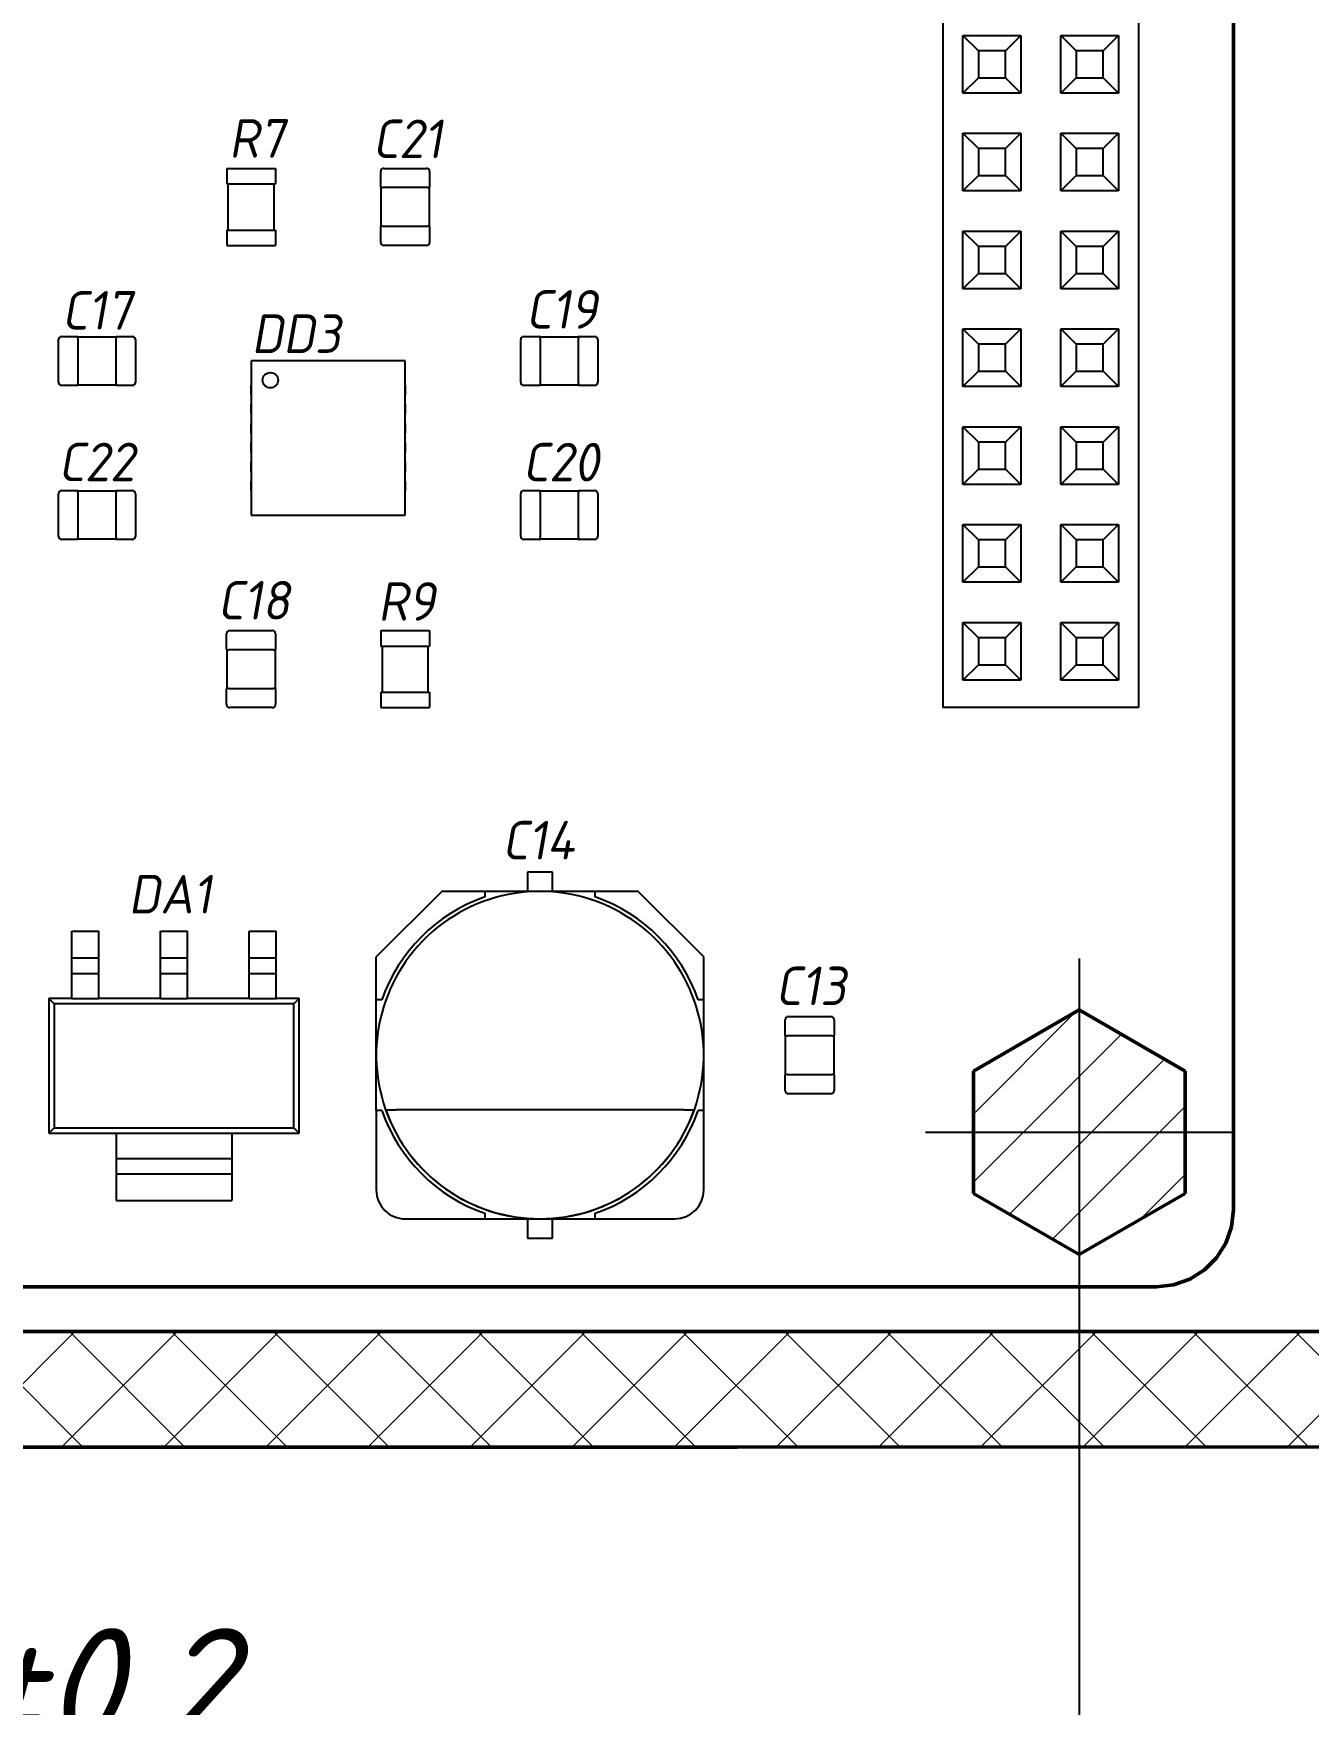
# Model space of a CAD drawing. Header units: inches. Extents: x -14 to 5184, y -66 to 1689.
# Drawn here: x 2688.1 to 2721.2, y 485.2 to 528.58 of the extents above; entities that cross this region are included whole.
import ezdxf

# ---------------------------------------------------------------- set-up
doc = ezdxf.new("R2010")
doc.units = ezdxf.units.IN
doc.header["$MEASUREMENT"] = 0
for name, color, linetype, lineweight in [('Видимые тонкие (ГОСТ)', 7, 'Continuous', 25), ('Видимый контур (ГОСТ)', 7, 'Continuous', 50), ('Маркер центра (ГОСТ)', 7, 'Continuous', 25), ('Размер (ГОСТ)', 7, 'Continuous', 25), ('Штриховка (ГОСТ)', 7, 'Continuous', 18)]:
    doc.layers.add(name, color=color, linetype=linetype, lineweight=lineweight)
doc.styles.add('Standart 3.0', font='gost_b.ttf', dxfattribs={"oblique": 15, "height": 3})
doc.styles.add('Standart2', font='gost_b.ttf', dxfattribs={"oblique": 10, "height": 2})
doc.dimstyles.new('Обычный (ГОСТ)', dxfattribs={"dimscale": 0.5, "dimtxt": 3.5, "dimasz": 3.5, "dimexe": 1, "dimexo": 0, "dimgap": 0.5, "dimtad": 1, "dimrnd": 1e-08, "dimtxsty": 'Standart 3.0', "dimblk": 'Filled-1', "dimblk1": 'Filled-1', "dimblk2": 'Filled-1', "dimcen": 0.09, "dimdle": 15, "dimclrd": 256, "dimclre": 256, "dimclrt": 256, "dimazin": 2, "dimtfac": 0.714286, "dimtmove": 0, "dimatfit": 3, "dimfxl": 1, "dimtolj": 1, "dimlwd": 25, "dimlwe": 25, "dimarcsym": 0})

# ---------------------------------------------------------------- blocks, each defined once
blk = doc.blocks.new('Filled-1')
at = {"color": 0}
for p, q in [((0, 0), (-1, 0.143)), ((-1, 0.143), (-1, -0.143)), ((-1, 0), (0, 0)), ((-1, -0.143), (0, 0))]:
    blk.add_line(p, q, dxfattribs=at)
at = {"color": 0, "flags": 128}
blk.add_lwpolyline([(-1, -0.143), (0, 0), (-1, 0.143), (-1, -0.143)], dxfattribs=at)
at = {"color": 0}
blk.add_solid([(-1, -0.143), (0, 0), (-1, 0.143), (-1, -0.143)], dxfattribs=at)
blk = doc.blocks.new('*D149')
at = {"layer": 'Размер (ГОСТ)', "lineweight": 25, "ltscale": 0.5, "transparency": 16777216}
for p, q in [((2660.238, 499.959), (2660.238, 482.785)), ((2715.249, 499.959), (2715.249, 482.785)), ((2661.988, 483.285), (2713.499, 483.285))]:
    blk.add_line(p, q, dxfattribs=at)
at = {"layer": 'Размер (ГОСТ)', "lineweight": 25, "ltscale": 0.5, "transparency": 16777216, "xscale": 1.75, "yscale": 1.75, "zscale": 1.75, "rotation": 180}
blk.add_blockref('Filled-1', (2660.238, 483.285), dxfattribs=at)
at = {"layer": 'Размер (ГОСТ)', "lineweight": 25, "ltscale": 0.5, "transparency": 16777216, "xscale": 1.75, "yscale": 1.75, "zscale": 1.75}
blk.add_blockref('Filled-1', (2715.249, 483.285), dxfattribs=at)
at = {"layer": 'Размер (ГОСТ)', "ltscale": 0.5, "transparency": 16777216, "insert": (2687.744, 485.332), "char_height": 3, "attachment_point": 5, "style": 'Standart 3.0'}
blk.add_mtext('\\A1;{\\fGOST type B|b0|i0|c204|p0;55}%%P{\\fGOST type B|b0|i0|c204|p0;0,2}', dxfattribs=at)
blk = doc.blocks.new('*D204')
at = {"layer": 'Видимые тонкие (ГОСТ)', "lineweight": 25, "ltscale": 0.5, "transparency": 16777216}
for p, q in [((2627.695, 565.882), (2808, 565.882)), ((2807.5, 564.132), (2807.5, 493.632)), ((2627.699, 491.882), (2808, 491.882))]:
    blk.add_line(p, q, dxfattribs=at)
at = {"layer": 'Видимые тонкие (ГОСТ)', "lineweight": 25, "ltscale": 0.5, "transparency": 16777216, "xscale": 1.75, "yscale": 1.75, "zscale": 1.75}
for p, rotation in [((2807.5, 565.882), 90), ((2807.5, 491.882), 270)]:
    blk.add_blockref('Filled-1', p, dxfattribs=dict(at, rotation=rotation))
at = {"layer": 'Видимые тонкие (ГОСТ)', "ltscale": 0.5, "transparency": 16777216, "insert": (2805.75, 530), "char_height": 3, "attachment_point": 5, "rotation": 90, "style": 'Standart 3.0'}
blk.add_mtext('\\A1;74*', dxfattribs=at)

msp = doc.modelspace()

# ---------------------------------------------------------------- hatches: boundary and pattern name
at = {"layer": 'Штриховка (ГОСТ)'}
h = msp.add_hatch(dxfattribs=at)
h.set_pattern_fill('ANSI37', color=256, scale=15, style=0)
h.set_pattern_definition([(45, (-764.6716, -5.0253), (-1.3258252, 1.3258252), []), (135, (-764.6716, -5.0253), (-1.3258252, -1.3258252), [])])
edge = h.paths.add_edge_path()
edge.add_ellipse((2627.6985, 496.8817), major_axis=(-5, -0.0003), ratio=1, start_angle=0, end_angle=90)
edge.add_line((2627.6987, 491.8817), (2747.6987, 491.8878))
edge.add_ellipse((2747.6985, 496.8878), major_axis=(0.0003, -5), ratio=1, start_angle=0, end_angle=90)
edge.add_line((2752.6985, 496.888), (2752.6952, 560.888))
edge.add_ellipse((2747.6952, 560.8878), major_axis=(5, 0.0003), ratio=1, start_angle=0, end_angle=90)
edge.add_line((2747.695, 565.8878), (2627.695, 565.8817))
edge.add_ellipse((2627.6952, 560.8817), major_axis=(-0.0003, 5), ratio=1, start_angle=0, end_angle=90)
edge.add_line((2622.6952, 560.8814), (2622.6985, 496.8814))
edge = h.paths.add_edge_path(flags=0)
edge.add_ellipse((2745.6983, 499.8877), major_axis=(-0.0002, 3.5), ratio=1, start_angle=0, end_angle=360)
edge = h.paths.add_edge_path(flags=0)
edge.add_ellipse((2745.6954, 557.8877), major_axis=(-0.0002, 3.5), ratio=1, start_angle=0, end_angle=360)
edge = h.paths.add_edge_path(flags=0)
edge.add_ellipse((2629.6954, 557.8818), major_axis=(-0.0002, 3.5), ratio=1, start_angle=0, end_angle=360)
edge = h.paths.add_edge_path(flags=0)
edge.add_ellipse((2629.6983, 499.8818), major_axis=(-0.0002, 3.5), ratio=1, start_angle=0, end_angle=360)
edge = h.paths.add_edge_path(flags=0)
edge.add_ellipse((2742.6955, 554.8875), major_axis=(-2, -0.0001), ratio=1, start_angle=0, end_angle=90)
edge.add_line((2742.6956, 552.8875), (2749.6956, 552.8879))
edge.add_line((2749.6956, 552.8879), (2749.6981, 504.8879))
edge.add_line((2749.6981, 504.8879), (2742.6981, 504.8875))
edge.add_ellipse((2742.6982, 502.8875), major_axis=(-0.0001, 2), ratio=1, start_angle=0, end_angle=90)
edge.add_line((2740.6982, 502.8874), (2740.6986, 494.8874))
edge.add_line((2740.6986, 494.8874), (2634.6986, 494.8821))
edge.add_line((2634.6986, 494.8821), (2634.6982, 502.8821))
edge.add_ellipse((2632.6982, 502.882), major_axis=(2, 0.0001), ratio=1, start_angle=0, end_angle=90)
edge.add_line((2632.6981, 504.882), (2625.6981, 504.8816))
edge.add_line((2625.6981, 504.8816), (2625.6956, 552.8816))
edge.add_line((2625.6956, 552.8816), (2632.6956, 552.882))
edge.add_ellipse((2632.6955, 554.882), major_axis=(0.0001, -2), ratio=1, start_angle=0, end_angle=90)
edge.add_line((2634.6955, 554.8821), (2634.6951, 562.8821))
edge.add_line((2634.6951, 562.8821), (2740.6951, 562.8874))
edge.add_line((2740.6951, 562.8874), (2740.6955, 554.8874))
h = msp.add_hatch(dxfattribs=at)
h.set_pattern_fill('ANSI31', color=256, scale=10, style=0)
h.set_pattern_definition([(45, (-764.6716, -5.0253), (-0.88388348, 0.88388348), [])])
h.paths.add_polyline_path([(2715.2493, 503.234), (2717.9993, 501.6463), (2717.9993, 498.4709), (2715.2493, 496.8832), (2712.4993, 498.4709), (2712.4993, 501.6463)])

# ---------------------------------------------------------------- linework, layer by layer
at = {"layer": 'Видимые тонкие (ГОСТ)', "transparency": 33554687}
for p, q in [((2711.7093, 547.0837), (2711.7093, 511.0846)), ((2716.7893, 547.0837), (2716.7893, 511.0846)), ((2712.2293, 528.5337), (2713.7293, 528.5337)), ((2712.2293, 527.0337), (2712.2293, 528.5337)), ((2712.6293, 528.1337), (2712.2293, 528.5337)), ((2712.2293, 527.0337), (2712.2293, 528.5337)), ((2712.2293, 528.5337), (2713.7293, 528.5337)), ((2712.6293, 528.1337), (2712.2293, 528.5337)), ((2713.3293, 528.1337), (2713.7293, 528.5337)), ((2713.3293, 528.1337), (2713.7293, 528.5337)), ((2713.7293, 528.5337), (2713.7293, 527.0337)), ((2713.7293, 528.5337), (2713.7293, 527.0337)), ((2714.7693, 528.5337), (2716.2693, 528.5337)), ((2714.7693, 527.0337), (2714.7693, 528.5337)), ((2715.1693, 528.1337), (2714.7693, 528.5337)), ((2714.7693, 528.5337), (2716.2693, 528.5337)), ((2714.7693, 527.0337), (2714.7693, 528.5337)), ((2715.1693, 528.1337), (2714.7693, 528.5337)), ((2715.8693, 528.1337), (2716.2693, 528.5337)), ((2715.8693, 528.1337), (2716.2693, 528.5337)), ((2716.2693, 528.5337), (2716.2693, 527.0337)), ((2716.2693, 528.5337), (2716.2693, 527.0337)), ((2712.6293, 528.1337), (2712.6293, 527.4337)), ((2713.3293, 528.1337), (2712.6293, 528.1337)), ((2712.6293, 528.1337), (2712.6293, 527.4337)), ((2713.3293, 528.1337), (2712.6293, 528.1337)), ((2713.3293, 527.4337), (2713.3293, 528.1337)), ((2713.3293, 527.4337), (2713.3293, 528.1337)), ((2715.1693, 528.1337), (2715.1693, 527.4337)), ((2715.8693, 528.1337), (2715.1693, 528.1337)), ((2715.1693, 528.1337), (2715.1693, 527.4337)), ((2715.8693, 528.1337), (2715.1693, 528.1337)), ((2715.8693, 527.4337), (2715.8693, 528.1337)), ((2715.8693, 527.4337), (2715.8693, 528.1337)), ((2712.2293, 527.0337), (2712.6293, 527.4337)), ((2712.2293, 527.0337), (2712.6293, 527.4337)), ((2712.6293, 527.4337), (2713.3293, 527.4337)), ((2712.6293, 527.4337), (2713.3293, 527.4337)), ((2713.7293, 527.0337), (2713.3293, 527.4337)), ((2713.7293, 527.0337), (2713.3293, 527.4337)), ((2714.7693, 527.0337), (2715.1693, 527.4337)), ((2714.7693, 527.0337), (2715.1693, 527.4337)), ((2715.1693, 527.4337), (2715.8693, 527.4337)), ((2715.1693, 527.4337), (2715.8693, 527.4337)), ((2716.2693, 527.0337), (2715.8693, 527.4337)), ((2716.2693, 527.0337), (2715.8693, 527.4337)), ((2713.7293, 527.0337), (2712.2293, 527.0337)), ((2713.7293, 527.0337), (2712.2293, 527.0337)), ((2716.2693, 527.0337), (2714.7693, 527.0337)), ((2716.2693, 527.0337), (2714.7693, 527.0337)), ((2712.2293, 525.9937), (2713.7293, 525.9937)), ((2712.2293, 524.4937), (2712.2293, 525.9937)), ((2712.6293, 525.5937), (2712.2293, 525.9937)), ((2712.2293, 524.4937), (2712.2293, 525.9937)), ((2712.2293, 525.9937), (2713.7293, 525.9937)), ((2712.6293, 525.5937), (2712.2293, 525.9937)), ((2713.3293, 525.5937), (2713.7293, 525.9937)), ((2713.3293, 525.5937), (2713.7293, 525.9937)), ((2713.7293, 525.9937), (2713.7293, 524.4937)), ((2713.7293, 525.9937), (2713.7293, 524.4937)), ((2714.7693, 525.9937), (2716.2693, 525.9937)), ((2714.7693, 524.4937), (2714.7693, 525.9937)), ((2715.1693, 525.5937), (2714.7693, 525.9937)), ((2714.7693, 525.9937), (2716.2693, 525.9937)), ((2714.7693, 524.4937), (2714.7693, 525.9937)), ((2715.1693, 525.5937), (2714.7693, 525.9937)), ((2715.8693, 525.5937), (2716.2693, 525.9937)), ((2715.8693, 525.5937), (2716.2693, 525.9937)), ((2716.2693, 525.9937), (2716.2693, 524.4937)), ((2716.2693, 525.9937), (2716.2693, 524.4937)), ((2712.6293, 525.5937), (2712.6293, 524.8937)), ((2713.3293, 525.5937), (2712.6293, 525.5937)), ((2712.6293, 525.5937), (2712.6293, 524.8937)), ((2713.3293, 525.5937), (2712.6293, 525.5937)), ((2713.3293, 524.8937), (2713.3293, 525.5937)), ((2713.3293, 524.8937), (2713.3293, 525.5937)), ((2715.1693, 525.5937), (2715.1693, 524.8937)), ((2715.8693, 525.5937), (2715.1693, 525.5937)), ((2715.1693, 525.5937), (2715.1693, 524.8937)), ((2715.8693, 525.5937), (2715.1693, 525.5937)), ((2715.8693, 524.8937), (2715.8693, 525.5937)), ((2715.8693, 524.8937), (2715.8693, 525.5937)), ((2693.1192, 525.0803), (2694.3792, 525.0803)), ((2693.1192, 525.0803), (2693.1192, 524.6803)), ((2694.3792, 525.0803), (2694.3792, 524.6803)), ((2697.1142, 524.5905), (2697.1142, 525.0005)), ((2697.1942, 525.0805), (2698.3042, 525.0805)), ((2698.3842, 525.0005), (2698.3842, 524.5905)), ((2693.1192, 524.6803), (2694.3792, 524.6803)), ((2693.1492, 524.6803), (2693.1492, 523.4803)), ((2694.3492, 523.4803), (2694.3492, 524.6803)), ((2697.1242, 523.5805), (2697.1242, 524.5805)), ((2697.1242, 524.5805), (2697.1642, 524.5805)), ((2698.3342, 524.5805), (2697.1642, 524.5805)), ((2698.3242, 524.5805), (2697.1742, 524.5805)), ((2698.3342, 524.5805), (2698.3742, 524.5805)), ((2698.3742, 524.5805), (2698.3742, 523.5805)), ((2712.2293, 524.4937), (2712.6293, 524.8937)), ((2712.2293, 524.4937), (2712.6293, 524.8937)), ((2712.6293, 524.8937), (2713.3293, 524.8937)), ((2712.6293, 524.8937), (2713.3293, 524.8937)), ((2713.7293, 524.4937), (2713.3293, 524.8937)), ((2713.7293, 524.4937), (2713.3293, 524.8937)), ((2714.7693, 524.4937), (2715.1693, 524.8937)), ((2714.7693, 524.4937), (2715.1693, 524.8937)), ((2715.1693, 524.8937), (2715.8693, 524.8937)), ((2715.1693, 524.8937), (2715.8693, 524.8937)), ((2716.2693, 524.4937), (2715.8693, 524.8937)), ((2716.2693, 524.4937), (2715.8693, 524.8937)), ((2713.7293, 524.4937), (2712.2293, 524.4937)), ((2713.7293, 524.4937), (2712.2293, 524.4937)), ((2716.2693, 524.4937), (2714.7693, 524.4937)), ((2716.2693, 524.4937), (2714.7693, 524.4937)), ((2693.1192, 523.4803), (2694.3792, 523.4803)), ((2693.1192, 523.4803), (2693.1192, 523.0803)), ((2694.3792, 523.4803), (2694.3792, 523.0803)), ((2697.1142, 523.1605), (2697.1142, 523.5705)), ((2697.1642, 523.5805), (2697.1242, 523.5805)), ((2697.1642, 523.5805), (2698.3342, 523.5805)), ((2697.1742, 523.5805), (2698.3242, 523.5805)), ((2698.3742, 523.5805), (2698.3342, 523.5805)), ((2698.3842, 523.5705), (2698.3842, 523.1605)), ((2712.2293, 523.4537), (2713.7293, 523.4537)), ((2712.2293, 521.9537), (2712.2293, 523.4537)), ((2712.6293, 523.0537), (2712.2293, 523.4537)), ((2712.2293, 521.9537), (2712.2293, 523.4537)), ((2712.2293, 523.4537), (2713.7293, 523.4537)), ((2712.6293, 523.0537), (2712.2293, 523.4537)), ((2713.3293, 523.0537), (2713.7293, 523.4537)), ((2713.3293, 523.0537), (2713.7293, 523.4537)), ((2713.7293, 523.4537), (2713.7293, 521.9537)), ((2713.7293, 523.4537), (2713.7293, 521.9537)), ((2714.7693, 523.4537), (2716.2693, 523.4537)), ((2714.7693, 521.9537), (2714.7693, 523.4537)), ((2715.1693, 523.0537), (2714.7693, 523.4537)), ((2714.7693, 523.4537), (2716.2693, 523.4537)), ((2714.7693, 521.9537), (2714.7693, 523.4537)), ((2715.1693, 523.0537), (2714.7693, 523.4537)), ((2715.8693, 523.0537), (2716.2693, 523.4537)), ((2715.8693, 523.0537), (2716.2693, 523.4537)), ((2716.2693, 523.4537), (2716.2693, 521.9537)), ((2716.2693, 523.4537), (2716.2693, 521.9537)), ((2693.1192, 523.0803), (2694.3792, 523.0803)), ((2698.3042, 523.0805), (2697.1942, 523.0805)), ((2712.6293, 523.0537), (2712.6293, 522.3537)), ((2713.3293, 523.0537), (2712.6293, 523.0537)), ((2712.6293, 523.0537), (2712.6293, 522.3537)), ((2713.3293, 523.0537), (2712.6293, 523.0537)), ((2713.3293, 522.3537), (2713.3293, 523.0537)), ((2713.3293, 522.3537), (2713.3293, 523.0537)), ((2715.1693, 523.0537), (2715.1693, 522.3537)), ((2715.8693, 523.0537), (2715.1693, 523.0537)), ((2715.1693, 523.0537), (2715.1693, 522.3537)), ((2715.8693, 523.0537), (2715.1693, 523.0537)), ((2715.8693, 522.3537), (2715.8693, 523.0537)), ((2715.8693, 522.3537), (2715.8693, 523.0537)), ((2712.2293, 521.9537), (2712.6293, 522.3537)), ((2712.2293, 521.9537), (2712.6293, 522.3537)), ((2713.7293, 521.9537), (2712.2293, 521.9537)), ((2713.7293, 521.9537), (2712.2293, 521.9537)), ((2712.6293, 522.3537), (2713.3293, 522.3537)), ((2712.6293, 522.3537), (2713.3293, 522.3537)), ((2713.7293, 521.9537), (2713.3293, 522.3537)), ((2713.7293, 521.9537), (2713.3293, 522.3537)), ((2714.7693, 521.9537), (2715.1693, 522.3537)), ((2714.7693, 521.9537), (2715.1693, 522.3537)), ((2716.2693, 521.9537), (2714.7693, 521.9537)), ((2716.2693, 521.9537), (2714.7693, 521.9537)), ((2715.1693, 522.3537), (2715.8693, 522.3537)), ((2715.1693, 522.3537), (2715.8693, 522.3537)), ((2716.2693, 521.9537), (2715.8693, 522.3537)), ((2716.2693, 521.9537), (2715.8693, 522.3537)), ((2688.7491, 519.5253), (2688.7491, 520.6353)), ((2688.8291, 520.7153), (2689.2391, 520.7153)), ((2689.2491, 520.7053), (2690.2491, 520.7053)), ((2689.2491, 520.6653), (2689.2491, 520.7053)), ((2689.2491, 520.6653), (2689.2491, 519.4953)), ((2689.2491, 520.6553), (2689.2491, 519.5053)), ((2690.2491, 520.7053), (2690.2491, 520.6653)), ((2690.2491, 519.4953), (2690.2491, 520.6653)), ((2690.2491, 519.5053), (2690.2491, 520.6553)), ((2690.2591, 520.7153), (2690.6691, 520.7153)), ((2690.7491, 520.6353), (2690.7491, 519.5253)), ((2700.7494, 519.5254), (2700.7494, 520.6354)), ((2700.8294, 520.7154), (2701.2394, 520.7154)), ((2701.2494, 520.7054), (2702.2494, 520.7054)), ((2701.2494, 520.6654), (2701.2494, 520.7054)), ((2701.2494, 520.6654), (2701.2494, 519.4954)), ((2701.2494, 520.6554), (2701.2494, 519.5054)), ((2702.2494, 520.7054), (2702.2494, 520.6654)), ((2702.2494, 519.4954), (2702.2494, 520.6654)), ((2702.2494, 519.5054), (2702.2494, 520.6554)), ((2702.2594, 520.7154), (2702.6694, 520.7154)), ((2702.7494, 520.6354), (2702.7494, 519.5254)), ((2712.2293, 520.9137), (2713.7293, 520.9137)), ((2712.2293, 519.4137), (2712.2293, 520.9137)), ((2712.6293, 520.5137), (2712.2293, 520.9137)), ((2712.2293, 519.4137), (2712.2293, 520.9137)), ((2712.2293, 520.9137), (2713.7293, 520.9137)), ((2712.6293, 520.5137), (2712.2293, 520.9137)), ((2713.3293, 520.5137), (2713.7293, 520.9137)), ((2713.3293, 520.5137), (2713.7293, 520.9137)), ((2713.7293, 520.9137), (2713.7293, 519.4137)), ((2713.7293, 520.9137), (2713.7293, 519.4137)), ((2714.7693, 520.9137), (2716.2693, 520.9137)), ((2714.7693, 519.4137), (2714.7693, 520.9137)), ((2715.1693, 520.5137), (2714.7693, 520.9137)), ((2714.7693, 520.9137), (2716.2693, 520.9137)), ((2714.7693, 519.4137), (2714.7693, 520.9137)), ((2715.1693, 520.5137), (2714.7693, 520.9137)), ((2715.8693, 520.5137), (2716.2693, 520.9137)), ((2715.8693, 520.5137), (2716.2693, 520.9137)), ((2716.2693, 520.9137), (2716.2693, 519.4137)), ((2716.2693, 520.9137), (2716.2693, 519.4137)), ((2712.6293, 520.5137), (2712.6293, 519.8137)), ((2713.3293, 520.5137), (2712.6293, 520.5137)), ((2712.6293, 520.5137), (2712.6293, 519.8137)), ((2713.3293, 520.5137), (2712.6293, 520.5137)), ((2713.3293, 519.8137), (2713.3293, 520.5137)), ((2713.3293, 519.8137), (2713.3293, 520.5137)), ((2715.1693, 520.5137), (2715.1693, 519.8137)), ((2715.8693, 520.5137), (2715.1693, 520.5137)), ((2715.1693, 520.5137), (2715.1693, 519.8137)), ((2715.8693, 520.5137), (2715.1693, 520.5137)), ((2715.8693, 519.8137), (2715.8693, 520.5137)), ((2715.8693, 519.8137), (2715.8693, 520.5137)), ((2697.7493, 520.0802), (2693.7493, 520.0802)), ((2693.7493, 520.0802), (2693.7493, 516.0802)), ((2694.3743, 520.0852), (2694.3743, 520.0802)), ((2694.6243, 520.0852), (2694.3743, 520.0852)), ((2694.6243, 520.0802), (2694.6243, 520.0852)), ((2694.8743, 520.0852), (2694.8743, 520.0802)), ((2695.1243, 520.0852), (2694.8743, 520.0852)), ((2695.1243, 520.0802), (2695.1243, 520.0852)), ((2695.3743, 520.0852), (2695.3743, 520.0802)), ((2695.6243, 520.0852), (2695.3743, 520.0852)), ((2695.6243, 520.0802), (2695.6243, 520.0852)), ((2695.8743, 520.0852), (2695.8743, 520.0802)), ((2696.1243, 520.0852), (2695.8743, 520.0852)), ((2696.1243, 520.0802), (2696.1243, 520.0852)), ((2696.3743, 520.0852), (2696.3743, 520.0802)), ((2696.6243, 520.0852), (2696.3743, 520.0852)), ((2696.6243, 520.0802), (2696.6243, 520.0852)), ((2696.8743, 520.0852), (2696.8743, 520.0802)), ((2697.1243, 520.0852), (2696.8743, 520.0852)), ((2697.1243, 520.0802), (2697.1243, 520.0852)), ((2697.7493, 516.0802), (2697.7493, 520.0802)), ((2712.2293, 519.4137), (2712.6293, 519.8137)), ((2712.2293, 519.4137), (2712.6293, 519.8137)), ((2712.6293, 519.8137), (2713.3293, 519.8137)), ((2712.6293, 519.8137), (2713.3293, 519.8137)), ((2713.7293, 519.4137), (2713.3293, 519.8137)), ((2713.7293, 519.4137), (2713.3293, 519.8137)), ((2714.7693, 519.4137), (2715.1693, 519.8137)), ((2714.7693, 519.4137), (2715.1693, 519.8137)), ((2715.1693, 519.8137), (2715.8693, 519.8137)), ((2715.1693, 519.8137), (2715.8693, 519.8137)), ((2716.2693, 519.4137), (2715.8693, 519.8137)), ((2716.2693, 519.4137), (2715.8693, 519.8137)), ((2689.2391, 519.4453), (2688.8291, 519.4453)), ((2689.2491, 519.4553), (2689.2491, 519.4953)), ((2690.2491, 519.4553), (2689.2491, 519.4553)), ((2690.2491, 519.4953), (2690.2491, 519.4553)), ((2690.6691, 519.4453), (2690.2591, 519.4453)), ((2693.7493, 519.4552), (2693.7443, 519.4552)), ((2693.7443, 519.4552), (2693.7443, 519.2052)), ((2697.7543, 519.4552), (2697.7493, 519.4552)), ((2697.7543, 519.2052), (2697.7543, 519.4552)), ((2701.2394, 519.4454), (2700.8294, 519.4454)), ((2701.2494, 519.4554), (2701.2494, 519.4954)), ((2702.2494, 519.4554), (2701.2494, 519.4554)), ((2702.2494, 519.4954), (2702.2494, 519.4554)), ((2702.6694, 519.4454), (2702.2594, 519.4454)), ((2713.7293, 519.4137), (2712.2293, 519.4137)), ((2713.7293, 519.4137), (2712.2293, 519.4137)), ((2716.2693, 519.4137), (2714.7693, 519.4137)), ((2716.2693, 519.4137), (2714.7693, 519.4137)), ((2693.7443, 519.2052), (2693.7493, 519.2052)), ((2693.7493, 518.9552), (2693.7443, 518.9552)), ((2693.7443, 518.9552), (2693.7443, 518.7052)), ((2697.7493, 519.2052), (2697.7543, 519.2052)), ((2697.7543, 518.9552), (2697.7493, 518.9552)), ((2697.7543, 518.7052), (2697.7543, 518.9552)), ((2693.7443, 518.7052), (2693.7493, 518.7052)), ((2697.7493, 518.7052), (2697.7543, 518.7052)), ((2693.7493, 518.4552), (2693.7443, 518.4552)), ((2693.7443, 518.4552), (2693.7443, 518.2052)), ((2693.7443, 518.2052), (2693.7493, 518.2052)), ((2697.7543, 518.4552), (2697.7493, 518.4552)), ((2697.7493, 518.2052), (2697.7543, 518.2052)), ((2697.7543, 518.2052), (2697.7543, 518.4552)), ((2712.2293, 518.3737), (2713.7293, 518.3737)), ((2712.2293, 516.8737), (2712.2293, 518.3737)), ((2712.6293, 517.9737), (2712.2293, 518.3737)), ((2712.2293, 516.8737), (2712.2293, 518.3737)), ((2712.2293, 518.3737), (2713.7293, 518.3737)), ((2712.6293, 517.9737), (2712.2293, 518.3737)), ((2713.3293, 517.9737), (2713.7293, 518.3737)), ((2713.3293, 517.9737), (2713.7293, 518.3737)), ((2713.7293, 518.3737), (2713.7293, 516.8737)), ((2713.7293, 518.3737), (2713.7293, 516.8737)), ((2714.7693, 518.3737), (2716.2693, 518.3737)), ((2714.7693, 516.8737), (2714.7693, 518.3737)), ((2715.1693, 517.9737), (2714.7693, 518.3737)), ((2714.7693, 518.3737), (2716.2693, 518.3737)), ((2714.7693, 516.8737), (2714.7693, 518.3737)), ((2715.1693, 517.9737), (2714.7693, 518.3737)), ((2715.8693, 517.9737), (2716.2693, 518.3737)), ((2715.8693, 517.9737), (2716.2693, 518.3737)), ((2716.2693, 518.3737), (2716.2693, 516.8737)), ((2716.2693, 518.3737), (2716.2693, 516.8737)), ((2693.7493, 517.9552), (2693.7443, 517.9552)), ((2693.7443, 517.9552), (2693.7443, 517.7052)), ((2693.7443, 517.7052), (2693.7493, 517.7052)), ((2697.7543, 517.9552), (2697.7493, 517.9552)), ((2697.7493, 517.7052), (2697.7543, 517.7052)), ((2697.7543, 517.7052), (2697.7543, 517.9552)), ((2712.6293, 517.9737), (2712.6293, 517.2737)), ((2713.3293, 517.9737), (2712.6293, 517.9737)), ((2712.6293, 517.9737), (2712.6293, 517.2737)), ((2713.3293, 517.9737), (2712.6293, 517.9737)), ((2713.3293, 517.2737), (2713.3293, 517.9737)), ((2713.3293, 517.2737), (2713.3293, 517.9737)), ((2715.1693, 517.9737), (2715.1693, 517.2737)), ((2715.8693, 517.9737), (2715.1693, 517.9737)), ((2715.1693, 517.9737), (2715.1693, 517.2737)), ((2715.8693, 517.9737), (2715.1693, 517.9737)), ((2715.8693, 517.2737), (2715.8693, 517.9737)), ((2715.8693, 517.2737), (2715.8693, 517.9737)), ((2693.7493, 517.4552), (2693.7443, 517.4552)), ((2693.7443, 517.4552), (2693.7443, 517.2052)), ((2693.7443, 517.2052), (2693.7493, 517.2052)), ((2697.7543, 517.4552), (2697.7493, 517.4552)), ((2697.7493, 517.2052), (2697.7543, 517.2052)), ((2697.7543, 517.2052), (2697.7543, 517.4552)), ((2712.2293, 516.8737), (2712.6293, 517.2737)), ((2712.2293, 516.8737), (2712.6293, 517.2737)), ((2712.6293, 517.2737), (2713.3293, 517.2737)), ((2712.6293, 517.2737), (2713.3293, 517.2737)), ((2713.7293, 516.8737), (2713.3293, 517.2737)), ((2713.7293, 516.8737), (2713.3293, 517.2737)), ((2714.7693, 516.8737), (2715.1693, 517.2737)), ((2714.7693, 516.8737), (2715.1693, 517.2737)), ((2715.1693, 517.2737), (2715.8693, 517.2737)), ((2715.1693, 517.2737), (2715.8693, 517.2737)), ((2716.2693, 516.8737), (2715.8693, 517.2737)), ((2716.2693, 516.8737), (2715.8693, 517.2737)), ((2693.7493, 516.9552), (2693.7443, 516.9552)), ((2693.7443, 516.9552), (2693.7443, 516.7052)), ((2697.7543, 516.9552), (2697.7493, 516.9552)), ((2697.7543, 516.7052), (2697.7543, 516.9552)), ((2713.7293, 516.8737), (2712.2293, 516.8737)), ((2713.7293, 516.8737), (2712.2293, 516.8737)), ((2716.2693, 516.8737), (2714.7693, 516.8737)), ((2716.2693, 516.8737), (2714.7693, 516.8737)), ((2688.7491, 515.5253), (2688.7491, 516.6353)), ((2688.8291, 516.7153), (2689.2391, 516.7153)), ((2689.2491, 516.7053), (2690.2491, 516.7053)), ((2689.2491, 516.6653), (2689.2491, 516.7053)), ((2689.2491, 516.6653), (2689.2491, 515.4953)), ((2689.2491, 516.6553), (2689.2491, 515.5053)), ((2690.2491, 516.7053), (2690.2491, 516.6653)), ((2690.2491, 515.4953), (2690.2491, 516.6653)), ((2690.2491, 515.5053), (2690.2491, 516.6553)), ((2690.2591, 516.7153), (2690.6691, 516.7153)), ((2690.7491, 516.6353), (2690.7491, 515.5253)), ((2693.7443, 516.7052), (2693.7493, 516.7052)), ((2697.7493, 516.7052), (2697.7543, 516.7052)), ((2700.7494, 515.5254), (2700.7494, 516.6354)), ((2700.8294, 516.7154), (2701.2394, 516.7154)), ((2701.2494, 516.7054), (2702.2494, 516.7054)), ((2701.2494, 516.6654), (2701.2494, 516.7054)), ((2701.2494, 516.6654), (2701.2494, 515.4954)), ((2701.2494, 516.6554), (2701.2494, 515.5054)), ((2702.2494, 516.7054), (2702.2494, 516.6654)), ((2702.2494, 515.4954), (2702.2494, 516.6654)), ((2702.2494, 515.5054), (2702.2494, 516.6554)), ((2702.2594, 516.7154), (2702.6694, 516.7154)), ((2702.7494, 516.6354), (2702.7494, 515.5254)), ((2693.7493, 516.0802), (2697.7493, 516.0802)), ((2694.3743, 516.0802), (2694.3743, 516.0752)), ((2694.3743, 516.0752), (2694.6243, 516.0752)), ((2694.6243, 516.0752), (2694.6243, 516.0802)), ((2694.8743, 516.0802), (2694.8743, 516.0752)), ((2694.8743, 516.0752), (2695.1243, 516.0752)), ((2695.1243, 516.0752), (2695.1243, 516.0802)), ((2695.3743, 516.0802), (2695.3743, 516.0752)), ((2695.3743, 516.0752), (2695.6243, 516.0752)), ((2695.6243, 516.0752), (2695.6243, 516.0802)), ((2695.8743, 516.0802), (2695.8743, 516.0752)), ((2695.8743, 516.0752), (2696.1243, 516.0752)), ((2696.1243, 516.0752), (2696.1243, 516.0802)), ((2696.3743, 516.0802), (2696.3743, 516.0752)), ((2696.3743, 516.0752), (2696.6243, 516.0752)), ((2696.6243, 516.0752), (2696.6243, 516.0802)), ((2696.8743, 516.0802), (2696.8743, 516.0752)), ((2696.8743, 516.0752), (2697.1243, 516.0752)), ((2697.1243, 516.0752), (2697.1243, 516.0802)), ((2689.2391, 515.4453), (2688.8291, 515.4453)), ((2689.2491, 515.4553), (2689.2491, 515.4953)), ((2690.2491, 515.4553), (2689.2491, 515.4553)), ((2690.2491, 515.4953), (2690.2491, 515.4553)), ((2690.6691, 515.4453), (2690.2591, 515.4453)), ((2701.2394, 515.4454), (2700.8294, 515.4454)), ((2701.2494, 515.4554), (2701.2494, 515.4954)), ((2702.2494, 515.4554), (2701.2494, 515.4554)), ((2702.2494, 515.4954), (2702.2494, 515.4554)), ((2702.6694, 515.4454), (2702.2594, 515.4454)), ((2712.2293, 515.8337), (2713.7293, 515.8337)), ((2712.2293, 514.3337), (2712.2293, 515.8337)), ((2712.6293, 515.4337), (2712.2293, 515.8337)), ((2712.2293, 514.3337), (2712.2293, 515.8337)), ((2712.2293, 515.8337), (2713.7293, 515.8337)), ((2712.6293, 515.4337), (2712.2293, 515.8337)), ((2712.6293, 515.4337), (2712.6293, 514.7337)), ((2713.3293, 515.4337), (2712.6293, 515.4337)), ((2712.6293, 515.4337), (2712.6293, 514.7337)), ((2713.3293, 515.4337), (2712.6293, 515.4337)), ((2713.3293, 515.4337), (2713.7293, 515.8337)), ((2713.3293, 515.4337), (2713.7293, 515.8337)), ((2713.3293, 514.7337), (2713.3293, 515.4337)), ((2713.3293, 514.7337), (2713.3293, 515.4337)), ((2713.7293, 515.8337), (2713.7293, 514.3337)), ((2713.7293, 515.8337), (2713.7293, 514.3337)), ((2714.7693, 515.8337), (2716.2693, 515.8337)), ((2714.7693, 514.3337), (2714.7693, 515.8337)), ((2715.1693, 515.4337), (2714.7693, 515.8337)), ((2714.7693, 515.8337), (2716.2693, 515.8337)), ((2714.7693, 514.3337), (2714.7693, 515.8337)), ((2715.1693, 515.4337), (2714.7693, 515.8337)), ((2715.1693, 515.4337), (2715.1693, 514.7337)), ((2715.8693, 515.4337), (2715.1693, 515.4337)), ((2715.1693, 515.4337), (2715.1693, 514.7337)), ((2715.8693, 515.4337), (2715.1693, 515.4337)), ((2715.8693, 515.4337), (2716.2693, 515.8337)), ((2715.8693, 515.4337), (2716.2693, 515.8337)), ((2715.8693, 514.7337), (2715.8693, 515.4337)), ((2715.8693, 514.7337), (2715.8693, 515.4337)), ((2716.2693, 515.8337), (2716.2693, 514.3337)), ((2716.2693, 515.8337), (2716.2693, 514.3337)), ((2712.2293, 514.3337), (2712.6293, 514.7337)), ((2712.2293, 514.3337), (2712.6293, 514.7337)), ((2712.6293, 514.7337), (2713.3293, 514.7337)), ((2712.6293, 514.7337), (2713.3293, 514.7337)), ((2713.7293, 514.3337), (2713.3293, 514.7337)), ((2713.7293, 514.3337), (2713.3293, 514.7337)), ((2714.7693, 514.3337), (2715.1693, 514.7337)), ((2714.7693, 514.3337), (2715.1693, 514.7337)), ((2715.1693, 514.7337), (2715.8693, 514.7337)), ((2715.1693, 514.7337), (2715.8693, 514.7337)), ((2716.2693, 514.3337), (2715.8693, 514.7337)), ((2716.2693, 514.3337), (2715.8693, 514.7337)), ((2713.7293, 514.3337), (2712.2293, 514.3337)), ((2713.7293, 514.3337), (2712.2293, 514.3337)), ((2716.2693, 514.3337), (2714.7693, 514.3337)), ((2716.2693, 514.3337), (2714.7693, 514.3337)), ((2712.2293, 513.2937), (2713.7293, 513.2937)), ((2712.2293, 511.7937), (2712.2293, 513.2937)), ((2712.6293, 512.8937), (2712.2293, 513.2937)), ((2713.3293, 512.8937), (2713.7293, 513.2937)), ((2713.7293, 513.2937), (2713.7293, 511.7937)), ((2714.7693, 513.2937), (2716.2693, 513.2937)), ((2714.7693, 511.7937), (2714.7693, 513.2937)), ((2715.1693, 512.8937), (2714.7693, 513.2937)), ((2715.8693, 512.8937), (2716.2693, 513.2937)), ((2716.2693, 513.2937), (2716.2693, 511.7937)), ((2693.1142, 512.5902), (2693.1142, 513.0002)), ((2693.1942, 513.0802), (2694.3042, 513.0802)), ((2694.3842, 513.0002), (2694.3842, 512.5902)), ((2697.119, 513.0803), (2698.379, 513.0803)), ((2697.119, 513.0803), (2697.119, 512.6803)), ((2698.379, 513.0803), (2698.379, 512.6803)), ((2712.6293, 512.8937), (2712.6293, 512.1937)), ((2713.3293, 512.8937), (2712.6293, 512.8937)), ((2713.3293, 512.1937), (2713.3293, 512.8937)), ((2715.1693, 512.8937), (2715.1693, 512.1937)), ((2715.8693, 512.8937), (2715.1693, 512.8937)), ((2715.8693, 512.1937), (2715.8693, 512.8937)), ((2693.1242, 511.5802), (2693.1242, 512.5802)), ((2693.1242, 512.5802), (2693.1642, 512.5802)), ((2694.3342, 512.5802), (2693.1642, 512.5802)), ((2694.3242, 512.5802), (2693.1742, 512.5802)), ((2694.3342, 512.5802), (2694.3742, 512.5802)), ((2694.3742, 512.5802), (2694.3742, 511.5802)), ((2697.119, 512.6803), (2698.379, 512.6803)), ((2697.149, 512.6803), (2697.149, 511.4803)), ((2698.349, 511.4803), (2698.349, 512.6803)), ((2712.2293, 511.7937), (2712.6293, 512.1937)), ((2712.6293, 512.1937), (2713.3293, 512.1937)), ((2713.7293, 511.7937), (2713.3293, 512.1937)), ((2714.7693, 511.7937), (2715.1693, 512.1937)), ((2715.1693, 512.1937), (2715.8693, 512.1937)), ((2716.2693, 511.7937), (2715.8693, 512.1937)), ((2693.1142, 511.1602), (2693.1142, 511.5702)), ((2693.1642, 511.5802), (2693.1242, 511.5802)), ((2693.1642, 511.5802), (2694.3342, 511.5802)), ((2693.1742, 511.5802), (2694.3242, 511.5802)), ((2694.3742, 511.5802), (2694.3342, 511.5802)), ((2694.3842, 511.5702), (2694.3842, 511.1602)), ((2713.7293, 511.7937), (2712.2293, 511.7937)), ((2716.2693, 511.7937), (2714.7693, 511.7937)), ((2697.119, 511.4803), (2698.379, 511.4803)), ((2697.119, 511.4803), (2697.119, 511.0803)), ((2698.379, 511.4803), (2698.379, 511.0803)), ((2716.7893, 511.0846), (2711.7093, 511.0846)), ((2694.3042, 511.0802), (2693.1942, 511.0802)), ((2697.119, 511.0803), (2698.379, 511.0803)), ((2701.5742, 506.8085), (2700.9242, 506.8085)), ((2700.9242, 506.8085), (2700.9242, 506.3085)), ((2701.5742, 506.3085), (2701.5742, 506.8085)), ((2698.6992, 506.3085), (2696.9992, 504.6085)), ((2699.813, 506.3085), (2698.6992, 506.3085)), ((2702.6853, 506.3085), (2699.813, 506.3085)), ((2699.813, 506.3085), (2699.813, 506.1646)), ((2703.7992, 506.3085), (2702.6853, 506.3085)), ((2702.6853, 506.1646), (2702.6853, 506.3085)), ((2705.4992, 504.6085), (2703.7992, 506.3085)), ((2689.0981, 505.2802), (2689.7981, 505.2802)), ((2689.0981, 504.5815), (2689.0981, 505.2802)), ((2689.7981, 504.5815), (2689.7981, 505.2802)), ((2691.3981, 505.2802), (2692.0981, 505.2802)), ((2691.3981, 504.5815), (2691.3981, 505.2802)), ((2692.0981, 504.5815), (2692.0981, 505.2802)), ((2693.6981, 505.2802), (2694.3981, 505.2802)), ((2693.6981, 504.5815), (2693.6981, 505.2802)), ((2694.3981, 504.5815), (2694.3981, 505.2802)), ((2689.0981, 504.5815), (2689.7981, 504.5815)), ((2689.0981, 504.1815), (2689.0981, 504.5815)), ((2689.7981, 504.1815), (2689.7981, 504.5815)), ((2691.3981, 504.5815), (2692.0981, 504.5815)), ((2691.3981, 504.1815), (2691.3981, 504.5815)), ((2692.0981, 504.1815), (2692.0981, 504.5815)), ((2693.6981, 504.5815), (2694.3981, 504.5815)), ((2693.6981, 504.1815), (2693.6981, 504.5815)), ((2694.3981, 504.1815), (2694.3981, 504.5815)), ((2696.9992, 503.4947), (2696.9992, 504.6085)), ((2705.4992, 503.4947), (2705.4992, 504.6085)), ((2689.0981, 504.1815), (2689.7981, 504.1815)), ((2689.0981, 503.5302), (2689.0981, 504.1815)), ((2689.7981, 503.5302), (2689.7981, 504.1815)), ((2691.3981, 504.1815), (2692.0981, 504.1815)), ((2691.3981, 503.5302), (2691.3981, 504.1815)), ((2692.0981, 503.5302), (2692.0981, 504.1815)), ((2693.6981, 504.1815), (2694.3981, 504.1815)), ((2693.6981, 503.5302), (2693.6981, 504.1815)), ((2694.3981, 503.5302), (2694.3981, 504.1815)), ((2689.0981, 503.5311), (2688.4981, 503.5311)), ((2688.6392, 503.39), (2688.4981, 503.5311)), ((2688.4981, 503.5311), (2688.4981, 500.0311)), ((2694.8571, 503.39), (2688.6392, 503.39)), ((2688.6392, 503.39), (2688.6392, 500.1721)), ((2689.0981, 503.5302), (2689.7981, 503.5302)), ((2691.3981, 503.5311), (2689.7981, 503.5311)), ((2691.3981, 503.5302), (2692.0981, 503.5302)), ((2693.6981, 503.5311), (2692.0981, 503.5311)), ((2693.6981, 503.5302), (2694.3981, 503.5302)), ((2694.9981, 503.5311), (2694.3981, 503.5311)), ((2694.8571, 503.39), (2694.9981, 503.5311)), ((2694.8571, 500.1721), (2694.8571, 503.39)), ((2694.9981, 500.0311), (2694.9981, 503.5311)), ((2697.1431, 503.4947), (2696.9992, 503.4947)), ((2696.9992, 500.6224), (2696.9992, 503.4947)), ((2705.4992, 503.4947), (2705.3553, 503.4947)), ((2705.4992, 500.6224), (2705.4992, 503.4947)), ((2707.6143, 502.5685), (2707.6143, 502.9785)), ((2707.6943, 503.0585), (2708.8043, 503.0585)), ((2708.8843, 502.9785), (2708.8843, 502.5685)), ((2707.6243, 501.5585), (2707.6243, 502.5585)), ((2707.6243, 502.5585), (2707.6643, 502.5585)), ((2708.8343, 502.5585), (2707.6643, 502.5585)), ((2708.8243, 502.5585), (2707.6743, 502.5585)), ((2708.8343, 502.5585), (2708.8743, 502.5585)), ((2708.8743, 502.5585), (2708.8743, 501.5585)), ((2707.6143, 501.1385), (2707.6143, 501.5485)), ((2707.6643, 501.5585), (2707.6243, 501.5585)), ((2707.6643, 501.5585), (2708.8343, 501.5585)), ((2707.6743, 501.5585), (2708.8243, 501.5585)), ((2708.8743, 501.5585), (2708.8343, 501.5585)), ((2708.8843, 501.5485), (2708.8843, 501.1385)), ((2708.8043, 501.0585), (2707.6943, 501.0585)), ((2697.1431, 500.6224), (2696.9992, 500.6224)), ((2696.9992, 500.6224), (2696.9992, 498.5585)), ((2697.2422, 500.6419), (2697.5084, 500.6419)), ((2704.9899, 500.6419), (2697.5084, 500.6419)), ((2704.9899, 500.6419), (2705.2561, 500.6419)), ((2705.4992, 500.6224), (2705.3553, 500.6224)), ((2705.4992, 498.5585), (2705.4992, 500.6224)), ((2688.6392, 500.1721), (2688.4981, 500.0311)), ((2688.4981, 500.0311), (2690.2481, 500.0311)), ((2688.6392, 500.1721), (2694.8571, 500.1721)), ((2690.2481, 500.0311), (2693.2481, 500.0311)), ((2690.2481, 500.0311), (2690.2481, 499.3795)), ((2693.2481, 500.0311), (2694.9981, 500.0311)), ((2693.2481, 500.0311), (2693.2481, 499.3795)), ((2694.8571, 500.1721), (2694.9981, 500.0311)), ((2690.2481, 499.3795), (2693.2481, 499.3795)), ((2690.2481, 499.3795), (2690.2481, 498.9795)), ((2693.2481, 499.3795), (2693.2481, 498.9795)), ((2690.2481, 498.9795), (2693.2481, 498.9795)), ((2690.2481, 498.9795), (2690.2481, 498.2811)), ((2693.2481, 498.9795), (2693.2481, 498.2811)), ((2690.2481, 498.2811), (2693.2481, 498.2811)), ((2697.7492, 497.8085), (2699.813, 497.8085)), ((2699.813, 497.9524), (2699.813, 497.8085)), ((2699.813, 497.8085), (2702.6853, 497.8085)), ((2700.9242, 497.8085), (2700.9242, 497.3085)), ((2701.5742, 497.3085), (2701.5742, 497.8085)), ((2702.6853, 497.8085), (2702.6853, 497.9524)), ((2702.6853, 497.8085), (2704.7492, 497.8085)), ((2700.9242, 497.3085), (2701.5742, 497.3085))]:
    msp.add_line(p, q, dxfattribs=at)
msp.add_circle((2694.2493, 519.5802), 0.2, dxfattribs=at)
for centre, radius, start, end in [((2697.1942, 525.0005), 0.08, 90, 180), ((2698.3042, 525.0005), 0.08, 0, 90), ((2697.1242, 524.5905), 0.01, 180, 270), ((2698.3742, 524.5905), 0.01, 270, 0), ((2697.1242, 523.5705), 0.01, 90, 180), ((2698.3742, 523.5705), 0.01, 0, 90), ((2697.1942, 523.1605), 0.08, 180, 270), ((2698.3042, 523.1605), 0.08, 270, 0), ((2688.8291, 520.6353), 0.08, 90.00001, 180), ((2689.2391, 520.7053), 0.01, 0, 90.00001), ((2690.2591, 520.7053), 0.01, 90.00001, 180), ((2690.6691, 520.6353), 0.08, 0, 90.00001), ((2700.8294, 520.6354), 0.08, 90.00001, 180.00001), ((2701.2394, 520.7054), 0.01, 0.00001, 90.00001), ((2702.2594, 520.7054), 0.01, 90.00001, 180.00001), ((2702.6694, 520.6354), 0.08, 0.00001, 90.00001), ((2688.8291, 519.5253), 0.08, 180, 270.00001), ((2689.2391, 519.4553), 0.01, 270.00001, 0), ((2690.2591, 519.4553), 0.01, 180, 270.00001), ((2690.6691, 519.5253), 0.08, 270.00001, 0), ((2700.8294, 519.5254), 0.08, 180.00001, 270.00001), ((2701.2394, 519.4554), 0.01, 270.00001, 0.00001), ((2702.2594, 519.4554), 0.01, 180.00001, 270.00001), ((2702.6694, 519.5254), 0.08, 270.00001, 0.00001), ((2688.8291, 516.6353), 0.08, 90.00001, 180), ((2689.2391, 516.7053), 0.01, 0, 90.00001), ((2690.2591, 516.7053), 0.01, 90.00001, 180), ((2690.6691, 516.6353), 0.08, 0, 90.00001), ((2700.8294, 516.6354), 0.08, 90.00001, 180.00001), ((2701.2394, 516.7054), 0.01, 0.00001, 90.00001), ((2702.2594, 516.7054), 0.01, 90.00001, 180.00001), ((2702.6694, 516.6354), 0.08, 0.00001, 90.00001), ((2688.8291, 515.5253), 0.08, 180, 270.00001), ((2689.2391, 515.4553), 0.01, 270.00001, 0), ((2690.2591, 515.4553), 0.01, 180, 270.00001), ((2690.6691, 515.5253), 0.08, 270.00001, 0), ((2700.8294, 515.5254), 0.08, 180.00001, 270.00001), ((2701.2394, 515.4554), 0.01, 270.00001, 0.00001), ((2702.2594, 515.4554), 0.01, 180.00001, 270.00001), ((2702.6694, 515.5254), 0.08, 270.00001, 0.00001), ((2693.1942, 513.0002), 0.08, 90, 180), ((2694.3042, 513.0002), 0.08, 0, 90), ((2693.1242, 512.5902), 0.01, 180, 270), ((2694.3742, 512.5902), 0.01, 270, 0), ((2693.1242, 511.5702), 0.01, 90, 180), ((2694.3742, 511.5702), 0.01, 0, 90), ((2693.1942, 511.1602), 0.08, 180, 270), ((2694.3042, 511.1602), 0.08, 270, 0), ((2701.2492, 502.0585), 4.25, 340.52878, 199.47123), ((2701.2492, 502.0585), 4.35, 109.27772, 160.72229), ((2701.2492, 502.0585), 4.35, 19.27772, 70.72229), ((2707.6943, 502.9785), 0.08, 90, 180), ((2708.8043, 502.9785), 0.08, 0, 90), ((2707.6243, 502.5685), 0.01, 180, 270), ((2708.8743, 502.5685), 0.01, 270, 0), ((2707.6243, 501.5485), 0.01, 90, 180), ((2708.8743, 501.5485), 0.01, 0, 90), ((2707.6943, 501.1385), 0.08, 180, 270), ((2708.8043, 501.1385), 0.08, 270, 0), ((2701.2492, 502.0585), 4.35, 199.27772, 250.72229), ((2701.2492, 502.0585), 4.25, 199.47123, 340.52878), ((2701.2492, 502.0585), 4.248, 199.48076, 340.51925), ((2701.2492, 502.0585), 4.35, 289.27772, 340.72229), ((2697.7492, 498.5585), 0.75, 180, 270.00001), ((2704.7492, 498.5585), 0.75, 270.00001, 0)]:
    msp.add_arc(centre, radius, start, end, dxfattribs=at)
at = {"layer": 'Видимый контур (ГОСТ)', "transparency": 33554687}
for p, q in [((2719.2493, 498.0456), (2719.2493, 560.0456)), ((2719.1993, 497.6006), (2719.2493, 498.0456)), ((2719.0513, 497.1776), (2719.1993, 497.6006)), ((2718.4963, 496.4816), (2718.8133, 496.7986)), ((2718.8133, 496.7986), (2719.0513, 497.1776)), ((2718.1173, 496.2436), (2718.4963, 496.4816)), ((2658.2493, 496.0456), (2717.2493, 496.0456)), ((2717.2493, 496.0456), (2717.6943, 496.0956)), ((2717.6943, 496.0956), (2718.1173, 496.2436))]:
    msp.add_line(p, q, dxfattribs=at)
at = {"layer": 'Видимый контур (ГОСТ)'}
for p, q in [((2712.4993, 501.6463), (2715.2493, 503.234)), ((2715.2493, 503.234), (2717.9993, 501.6463)), ((2712.4993, 498.4709), (2712.4993, 501.6463)), ((2717.9993, 501.6463), (2717.9993, 498.4709)), ((2715.2493, 496.8832), (2712.4993, 498.4709)), ((2717.9993, 498.4709), (2715.2493, 496.8832)), ((2634.6986, 494.8821), (2740.6986, 494.8874)), ((2747.6987, 491.8878), (2627.6987, 491.8817)), ((2706.2342, 491.8796), (2669.1624, 491.8796))]:
    msp.add_line(p, q, dxfattribs=at)
msp.add_open_spline([(2706.4135, 491.8857), (2706.3526, 491.8816), (2706.2928, 491.8796), (2706.2342, 491.8796)], degree=3, dxfattribs=at)
at = {"layer": 'Маркер центра (ГОСТ)', "ltscale": 0.5}
for p, q in [((2715.2493, 504.5638), (2715.2493, 495.6194)), ((2711.2595, 500.0586), (2719.2493, 500.0586))]:
    msp.add_line(p, q, dxfattribs=at)

# ---------------------------------------------------------------- texts
at = {"layer": 'Видимые тонкие (ГОСТ)', "color": 0, "transparency": 33554687, "char_height": 1, "attachment_point": 1, "style": 'Standart2'}
for s, insert in [('R7', (2693.1739, 526.36)), ('C21', (2696.9007, 526.3476)), ('C17', (2688.8329, 521.8947)), ('C19', (2700.8783, 521.9208)), ('DD3', (2693.7597, 521.2881)), ('C22', (2688.7449, 517.9583)), ('C20', (2700.7957, 517.9546)), ('C18', (2692.8762, 514.368)), ('R9', (2697.0417, 514.3385)), ('C14', (2700.2635, 508.1399)), ('DA1', (2690.5662, 506.7375)), ('C13', (2707.3585, 504.3569))]:
    msp.add_mtext_dynamic_manual_height_columns(s, width=2.880706, gutter_width=6.5, heights=[0], dxfattribs=dict(at, insert=insert))

# ---------------------------------------------------------------- dimensions: what is measured, and where the dimension line sits
at = {"layer": 'Видимые тонкие (ГОСТ)', "ltscale": 0.5}
dim = msp.add_linear_dim(base=(2807.5, 491.8817), p1=(2627.695, 565.8817), p2=(2627.6987, 491.8817), angle=90, text='<>*', dimstyle='Обычный (ГОСТ)', dxfattribs=at)
dim.commit()
dim.dimension.update_dxf_attribs({"geometry": '*D204', "text_midpoint": (2807.5, 530), "dimtype": 160})
at = {"layer": 'Размер (ГОСТ)', "ltscale": 0.5}
dim = msp.add_linear_dim(base=(2715.2493, 483.285), p1=(2660.238, 499.9593), p2=(2715.2493, 499.9593), text='{\\fGOST type B|b0|i0|c204|p0;55}%%P{\\fGOST type B|b0|i0|c204|p0;0,2}', dimstyle='Обычный (ГОСТ)', dxfattribs=at)
dim.commit()
dim.dimension.update_dxf_attribs({"geometry": '*D149', "text_midpoint": (2687.7436, 483.285), "dimtype": 160})

doc.saveas('drawing.dxf')
